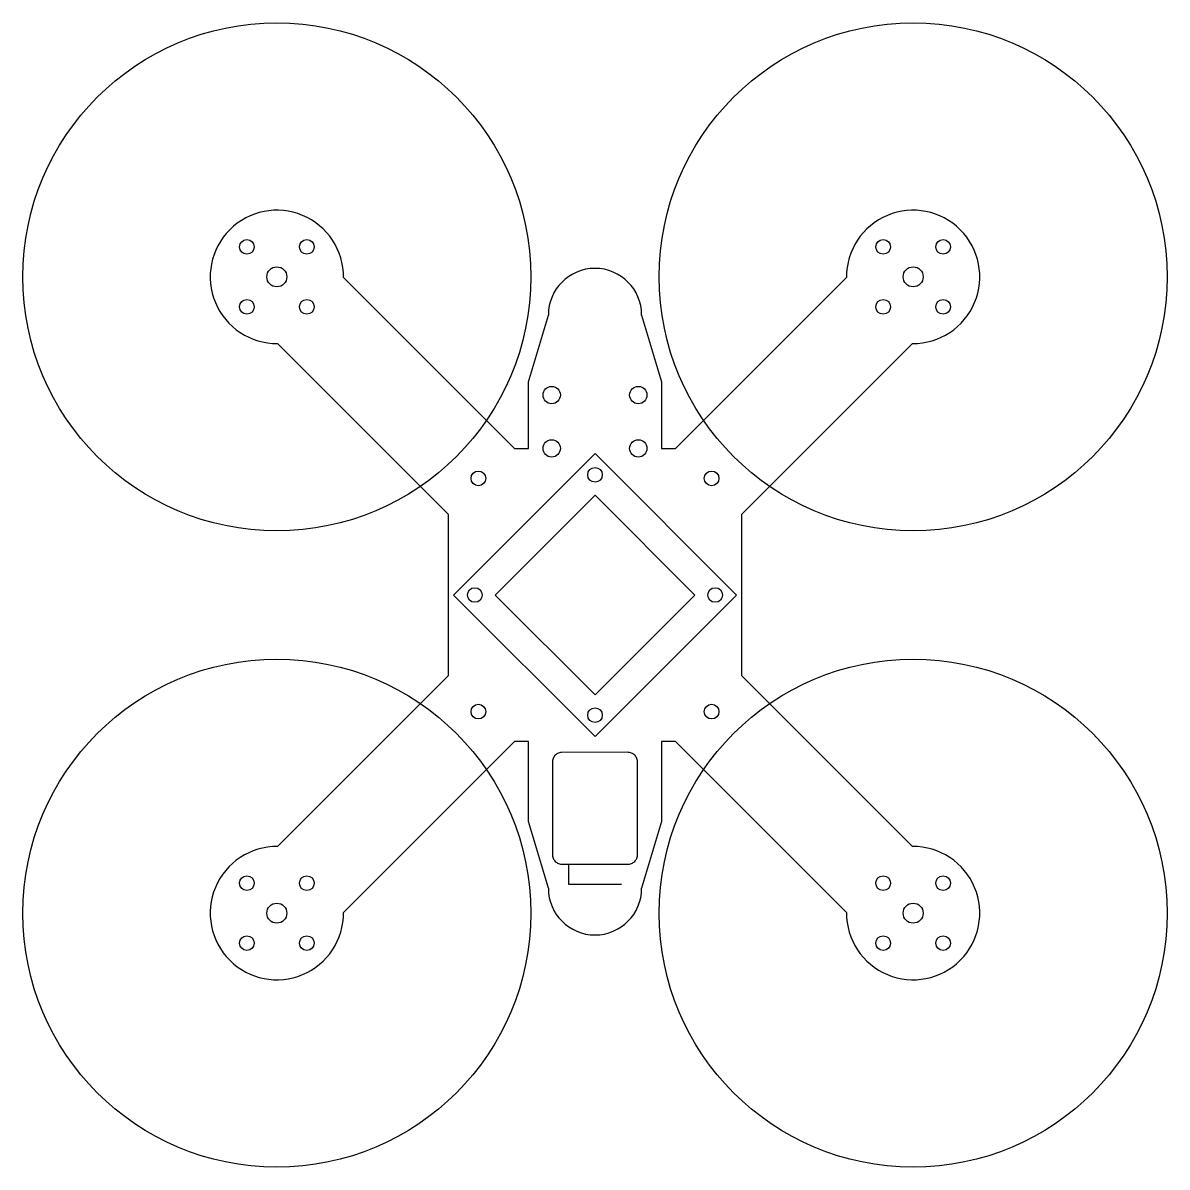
# Model space of a CAD drawing. Header units: millimetres. Extents: x -86 to 86, y -86 to 86.
import ezdxf

# ---------------------------------------------------------------- set-up
doc = ezdxf.new("R2010")
doc.units = ezdxf.units.MM
for name, color, linetype in [('CAM_TIE', 6, 'Continuous'), ('CUT', 7, 'Continuous'), ('FC_M2_25.5_ROT45', 3, 'Continuous'), ('GPS_POCKET', 1, 'Continuous'), ('MOTOR_M2_9x9', 5, 'Continuous'), ('POCKET_OPT_1.5DEEP', 30, 'Continuous'), ('REF_BOARD_30_ROT45', 8, 'Continuous'), ('REF_MOTOR_CENTER', 8, 'Continuous'), ('REF_PROP_3IN', 8, 'Continuous'), ('STANDOFF_M2', 4, 'Continuous')]:
    doc.layers.add(name, color=color, linetype=linetype)

msp = doc.modelspace()

# ---------------------------------------------------------------- linework, layer by layer
at = {"layer": 'CAM_TIE'}
for centre in [(-6.5, 30), (6.5, 30), (-6.5, 22), (6.5, 22)]:
    msp.add_circle(centre, 1.3, dxfattribs=at)
at = {"layer": 'CUT'}
for p, q in [((-37.73, 47.63), (-12.1, 22)), ((12.1, 22), (37.73, 47.63)), ((-10, 32), (-7, 42)), ((7, 42), (10, 32)), ((-22, 12.1), (-47.63, 37.73)), ((47.63, 37.73), (22, 12.1)), ((-10, 22), (-10, 32)), ((10, 32), (10, 22)), ((-12.1, 22), (-10, 22)), ((10, 22), (12.1, 22)), ((-22, -12.1), (-22, 12.1)), ((22, 12.1), (22, -12.1)), ((-47.63, -37.73), (-22, -12.1)), ((22, -12.1), (47.63, -37.73)), ((-12.1, -22), (-37.73, -47.63)), ((-10, -22), (-12.1, -22)), ((-10, -34), (-10, -22)), ((12.1, -22), (10, -22)), ((10, -22), (10, -34)), ((37.73, -47.63), (12.1, -22)), ((-7, -44), (-10, -34)), ((10, -34), (7, -44))]:
    msp.add_line(p, q, dxfattribs=at)
for centre, radius, start, end in [((-47.73, 47.73), 10, -0.573, 270.573), ((47.73, 47.73), 10, -90.573, 180.573), ((0, 42), 7, 0, 180), ((-47.73, -47.73), 10, 89.427, 360.573), ((47.73, -47.73), 10, 179.427, 450.573), ((0, -44), 7, -180, 0)]:
    msp.add_arc(centre, radius, start, end, dxfattribs=at)
at = {"layer": 'FC_M2_25.5_ROT45'}
for centre in [(0, 18.03), (-18.03, 0), (18.03, 0), (0, -18.03)]:
    msp.add_circle(centre, 1.1, dxfattribs=at)
at = {"layer": 'GPS_POCKET'}
msp.add_lwpolyline([(-4.9, -40.4), (5.05, -40.39), (5.19, -40.37), (5.34, -40.34), (5.47, -40.29), (5.61, -40.22), (5.73, -40.15), (5.85, -40.06), (5.96, -39.96), (6.06, -39.85), (6.15, -39.73), (6.22, -39.61), (6.29, -39.47), (6.34, -39.34), (6.37, -39.19), (6.39, -39.05), (6.4, -38.9), (6.4, -38.9), (6.39, -24.95), (6.37, -24.81), (6.34, -24.66), (6.29, -24.53), (6.22, -24.39), (6.15, -24.27), (6.06, -24.15), (5.96, -24.04), (5.85, -23.94), (5.73, -23.85), (5.61, -23.78), (5.47, -23.71), (5.34, -23.66), (5.19, -23.63), (5.05, -23.61), (4.9, -23.6), (4.9, -23.6), (-5.05, -23.61), (-5.19, -23.63), (-5.34, -23.66), (-5.47, -23.71), (-5.61, -23.78), (-5.73, -23.85), (-5.85, -23.94), (-5.96, -24.04), (-6.06, -24.15), (-6.15, -24.27), (-6.22, -24.39), (-6.29, -24.53), (-6.34, -24.66), (-6.37, -24.81), (-6.39, -24.95), (-6.4, -25.1), (-6.4, -25.1), (-6.39, -39.05), (-6.37, -39.19), (-6.34, -39.34), (-6.29, -39.47), (-6.22, -39.61), (-6.15, -39.73), (-6.06, -39.85), (-5.96, -39.96), (-5.85, -40.06), (-5.73, -40.15), (-5.61, -40.22), (-5.47, -40.29), (-5.34, -40.34), (-5.19, -40.37), (-5.05, -40.39), (-4.9, -40.4)], close=True, dxfattribs=at)
msp.add_lwpolyline([(-4, -40.4), (-4, -43.4), (4, -43.4)], dxfattribs=at)
at = {"layer": 'MOTOR_M2_9x9'}
for centre in [(-52.23, 52.23), (-43.23, 52.23), (43.23, 52.23), (52.23, 52.23), (-52.23, 43.23), (-43.23, 43.23), (43.23, 43.23), (52.23, 43.23), (-52.23, -43.23), (-43.23, -43.23), (43.23, -43.23), (52.23, -43.23), (-52.23, -52.23), (-43.23, -52.23), (43.23, -52.23), (52.23, -52.23)]:
    msp.add_circle(centre, 1.1, dxfattribs=at)
at = {"layer": 'POCKET_OPT_1.5DEEP'}
msp.add_lwpolyline([(15, 0), (0, 15), (-15, 0), (0, -15)], close=True, dxfattribs=at)
at = {"layer": 'REF_BOARD_30_ROT45'}
msp.add_lwpolyline([(21.21, 0), (0, 21.21), (-21.21, 0), (0, -21.21)], close=True, dxfattribs=at)
at = {"layer": 'REF_MOTOR_CENTER'}
for centre in [(-47.73, 47.73), (47.73, 47.73), (-47.73, -47.73), (47.73, -47.73)]:
    msp.add_circle(centre, 1.5, dxfattribs=at)
at = {"layer": 'REF_PROP_3IN'}
for centre in [(-47.73, 47.73), (47.73, 47.73), (-47.73, -47.73), (47.73, -47.73)]:
    msp.add_circle(centre, 38.1, dxfattribs=at)
at = {"layer": 'STANDOFF_M2'}
for centre in [(-17.5, 17.5), (17.5, 17.5), (-17.5, -17.5), (17.5, -17.5)]:
    msp.add_circle(centre, 1.1, dxfattribs=at)

doc.saveas('drawing.dxf')
